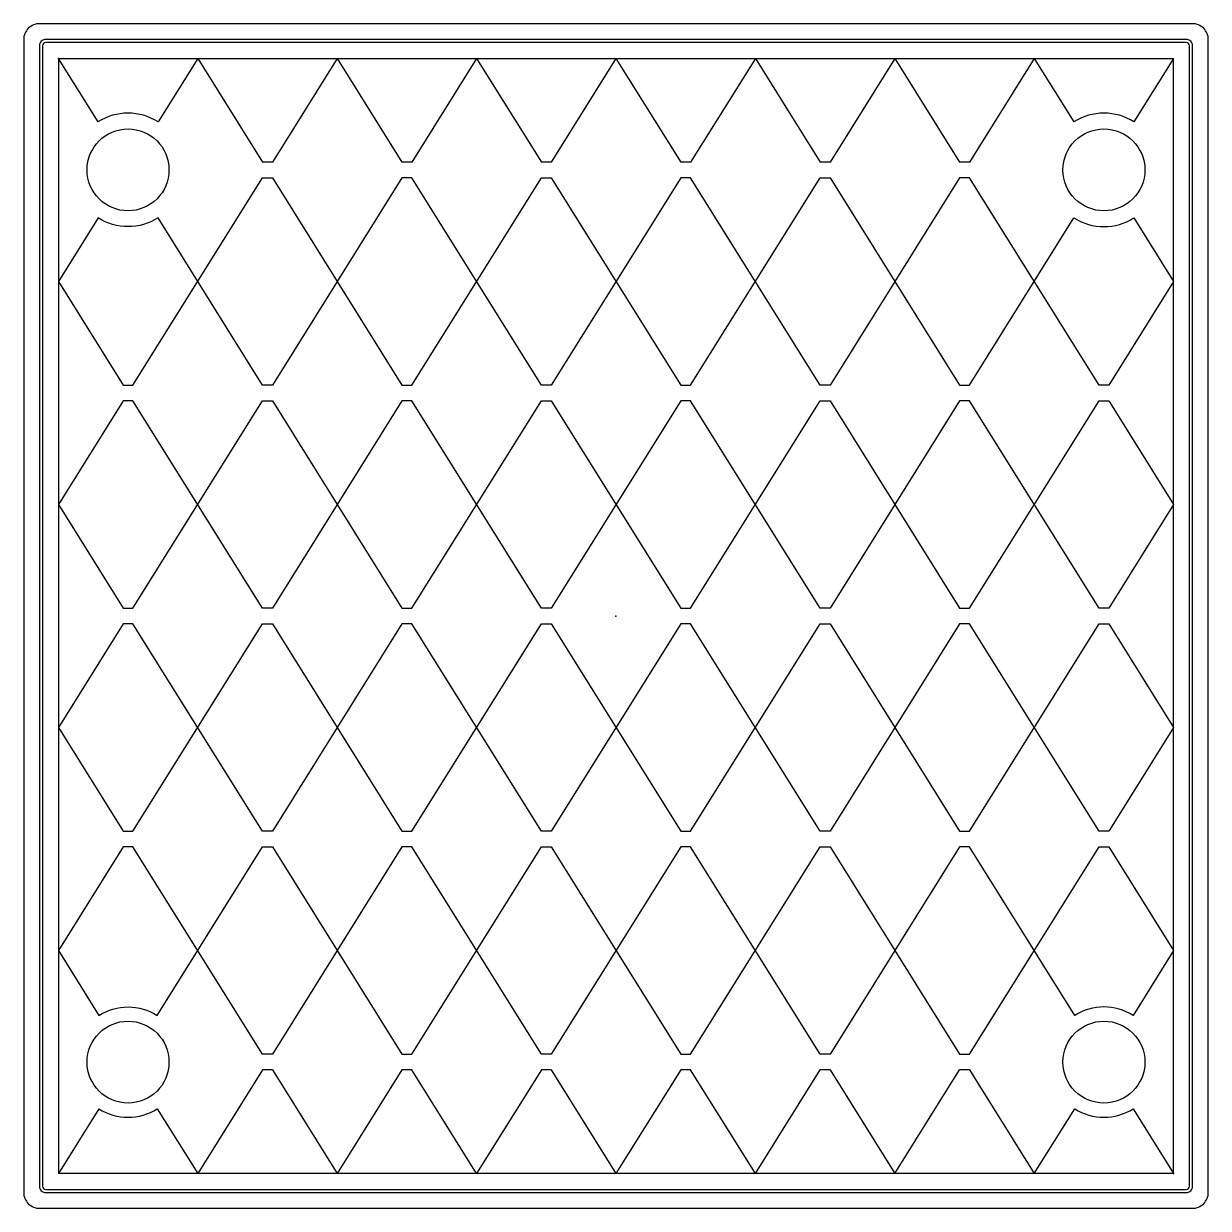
# Model space of a CAD drawing. Header units: millimetres. Extents: x -18.8 to 18.8, y -18.8 to 18.8.
import ezdxf

# ---------------------------------------------------------------- set-up
doc = ezdxf.new("R2010")
doc.units = ezdxf.units.MM
doc.layers.get('0').update_dxf_attribs({"linetype": 'CONTINUOUS'})

msp = doc.modelspace()

# ---------------------------------------------------------------- linework, layer by layer
for p, q in [((-16.441, 15.686), (-17.7, 17.7)), ((-17.7, 17.7), (-17.7, -17.7)), ((-17.7, 17.7), (17.7, 17.7)), ((-13.275, 17.7), (-14.534, 15.686)), ((-13.275, 17.7), (-11.219, 14.41)), ((-8.85, 17.7), (-10.906, 14.41)), ((-8.85, 17.7), (-6.794, 14.41)), ((-4.425, 17.7), (-6.481, 14.41)), ((-4.425, 17.7), (-2.369, 14.41)), ((0, 17.7), (-2.056, 14.41)), ((0, 17.7), (2.056, 14.41)), ((4.425, 17.7), (2.369, 14.41)), ((4.425, 17.7), (6.481, 14.41)), ((8.85, 17.7), (6.794, 14.41)), ((8.85, 17.7), (10.906, 14.41)), ((13.275, 17.7), (11.219, 14.41)), ((13.275, 17.7), (14.534, 15.686)), ((17.7, 17.7), (16.441, 15.686)), ((17.7, -17.7), (17.7, 17.7)), ((-10.906, 14.41), (-11.219, 14.41)), ((-6.481, 14.41), (-6.794, 14.41)), ((-2.056, 14.41), (-2.369, 14.41)), ((2.369, 14.41), (2.056, 14.41)), ((6.794, 14.41), (6.481, 14.41)), ((11.219, 14.41), (10.906, 14.41)), ((-11.219, -14.41), (-13.275, -17.7)), ((-10.906, -14.41), (-11.219, -14.41)), ((-10.906, -14.41), (-8.85, -17.7)), ((-6.794, -14.41), (-8.85, -17.7)), ((-6.481, -14.41), (-6.794, -14.41)), ((-4.425, -17.7), (-6.481, -14.41)), ((-2.369, -14.41), (-4.425, -17.7)), ((-2.056, -14.41), (-2.369, -14.41)), ((-2.056, -14.41), (0, -17.7)), ((2.056, -14.41), (0, -17.7)), ((2.369, -14.41), (2.056, -14.41)), ((4.425, -17.7), (2.369, -14.41)), ((4.425, -17.7), (6.481, -14.41)), ((6.794, -14.41), (6.481, -14.41)), ((6.794, -14.41), (8.85, -17.7)), ((8.85, -17.7), (10.906, -14.41)), ((11.219, -14.41), (10.906, -14.41)), ((11.219, -14.41), (13.275, -17.7)), ((-16.415, -15.644), (-17.7, -17.7)), ((-14.56, -15.644), (-13.275, -17.7)), ((13.275, -17.7), (14.56, -15.644)), ((16.415, -15.644), (17.7, -17.7)), ((17.7, -17.7), (-17.7, -17.7))]:
    msp.add_line(p, q)
for points in [[(18.3, 18.8), (-18.3, 18.8, 0.414214), (-18.8, 18.3), (-18.8, -18.3, 0.414214), (-18.3, -18.8), (18.3, -18.8, 0.414214), (18.8, -18.3), (18.8, 18.3, 0.414214)], [(-18.3, 18.1), (-18.3, -18.1, 0.414214), (-18.1, -18.3), (18.1, -18.3, 0.414214), (18.3, -18.1), (18.3, 18.1, 0.414214), (18.1, 18.3), (-18.1, 18.3, 0.414214)], [(-18.2, 18.1), (-18.2, -18.1, 0.414214), (-18.1, -18.2), (18.1, -18.2, 0.414214), (18.2, -18.1), (18.2, 18.1, 0.414214), (18.1, 18.2), (-18.1, 18.2, 0.414214)], [(16.441, 12.634), (17.7, 10.62), (15.644, 7.33), (15.331, 7.33), (11.219, 13.91), (10.906, 13.91), (6.794, 7.33), (6.481, 7.33), (2.369, 13.91), (2.056, 13.91), (-2.056, 7.33), (-2.369, 7.33), (-6.481, 13.91), (-6.794, 13.91), (-10.906, 7.33), (-11.219, 7.33), (-14.534, 12.634, -0.286796), (-16.441, 12.634), (-17.7, 10.62), (-15.644, 7.33), (-15.331, 7.33), (-11.219, 13.91), (-10.906, 13.91), (-6.794, 7.33), (-6.481, 7.33), (-2.369, 13.91), (-2.056, 13.91), (2.056, 7.33), (2.369, 7.33), (6.481, 13.91), (6.794, 13.91), (10.906, 7.33), (11.219, 7.33), (14.534, 12.634, 0.286796)], [(15.644, -7.33), (17.7, -10.62), (16.415, -12.676, 0.286796), (14.56, -12.676), (11.219, -7.33), (10.906, -7.33), (6.794, -13.91), (6.481, -13.91), (2.369, -7.33), (2.056, -7.33), (-2.056, -13.91), (-2.369, -13.91), (-6.481, -7.33), (-6.794, -7.33), (-10.906, -13.91), (-11.219, -13.91), (-15.331, -7.33), (-15.644, -7.33), (-17.7, -10.62), (-16.415, -12.676, -0.286796), (-14.56, -12.676), (-11.219, -7.33), (-10.906, -7.33), (-6.794, -13.91), (-6.481, -13.91), (-2.369, -7.33), (-2.056, -7.33), (2.056, -13.91), (2.369, -13.91), (6.481, -7.33), (6.794, -7.33), (10.906, -13.91), (11.219, -13.91), (15.331, -7.33)]]:
    msp.add_lwpolyline(points, format="xyb", close=True)
for points in [[(15.331, 6.83), (15.644, 6.83), (17.7, 3.54), (15.644, 0.25), (15.331, 0.25), (11.219, 6.83), (10.906, 6.83), (6.794, 0.25), (6.481, 0.25), (2.369, 6.83), (2.056, 6.83), (-2.056, 0.25), (-2.369, 0.25), (-6.481, 6.83), (-6.794, 6.83), (-10.906, 0.25), (-11.219, 0.25), (-15.331, 6.83), (-15.644, 6.83), (-17.7, 3.54), (-15.644, 0.25), (-15.331, 0.25), (-11.219, 6.83), (-10.906, 6.83), (-6.794, 0.25), (-6.481, 0.25), (-2.369, 6.83), (-2.056, 6.83), (2.056, 0.25), (2.369, 0.25), (6.481, 6.83), (6.794, 6.83), (10.906, 0.25), (11.219, 0.25)], [(15.644, -0.25), (17.7, -3.54), (15.644, -6.83), (15.331, -6.83), (11.219, -0.25), (10.906, -0.25), (6.794, -6.83), (6.481, -6.83), (2.369, -0.25), (2.056, -0.25), (-2.056, -6.83), (-2.369, -6.83), (-6.481, -0.25), (-6.794, -0.25), (-10.906, -6.83), (-11.219, -6.83), (-15.331, -0.25), (-15.644, -0.25), (-17.7, -3.54), (-15.644, -6.83), (-15.331, -6.83), (-11.219, -0.25), (-10.906, -0.25), (-6.794, -6.83), (-6.481, -6.83), (-2.369, -0.25), (-2.056, -0.25), (2.056, -6.83), (2.369, -6.83), (6.481, -0.25), (6.794, -0.25), (10.906, -6.83), (11.219, -6.83), (15.331, -0.25)]]:
    msp.add_lwpolyline(points, close=True)
for centre in [(-15.488, 14.16), (15.487, 14.16), (-15.488, -14.16), (15.487, -14.16)]:
    msp.add_circle(centre, 1.3)
for centre, radius, start, end in [((-15.488, 14.16), 1.8, 57.9946, 122.0054), ((15.487, 14.16), 1.8, 57.9946, 122.0054), ((-15.488, -14.16), 1.75, 237.9946, 302.0054), ((15.487, -14.16), 1.75, 237.9946, 302.0054)]:
    msp.add_arc(centre, radius, start, end)
for p in [(-17.7, 17.7), (0, 0), (0, 0), (17.7, -17.7)]:
    msp.add_point(p)

doc.saveas('drawing.dxf')
